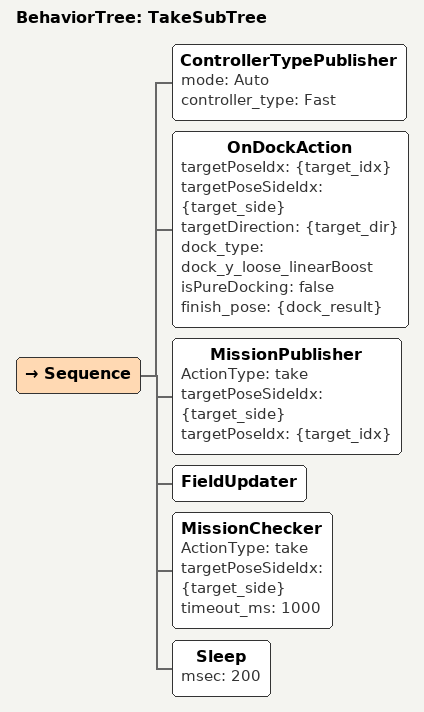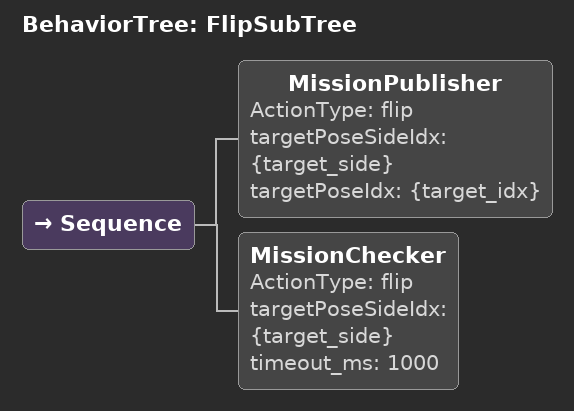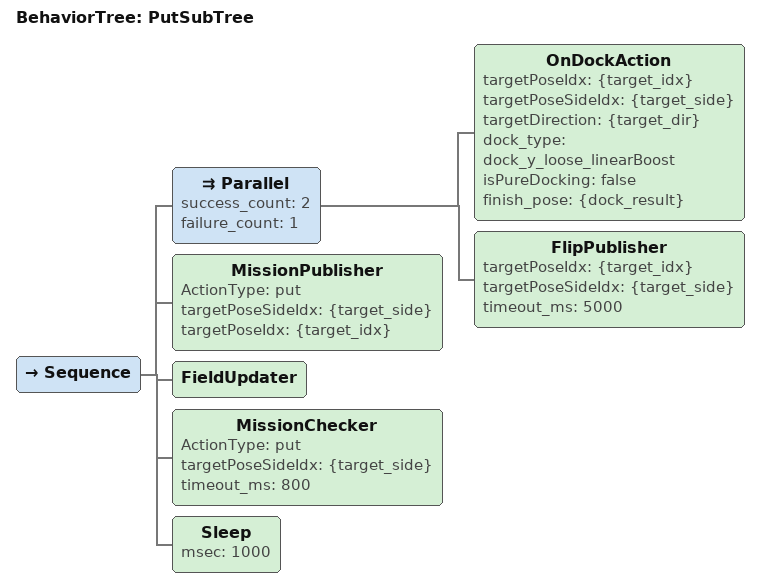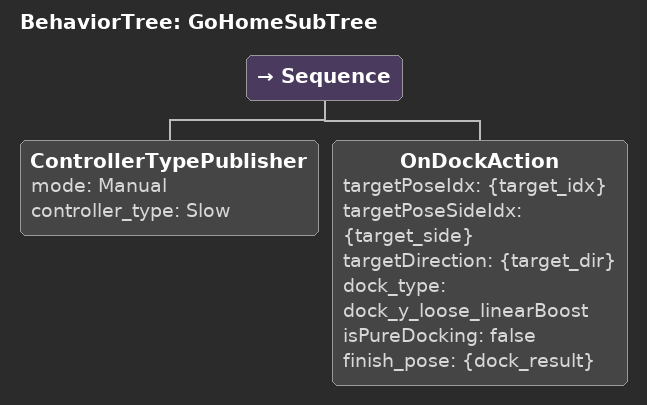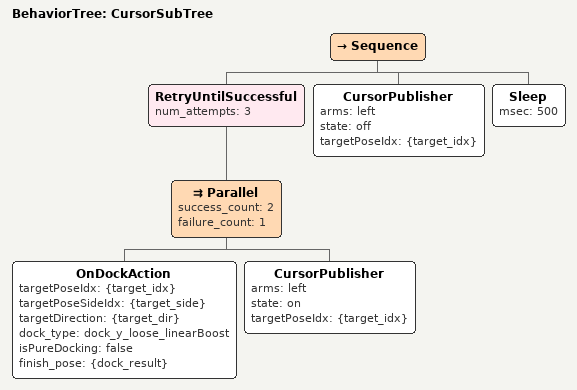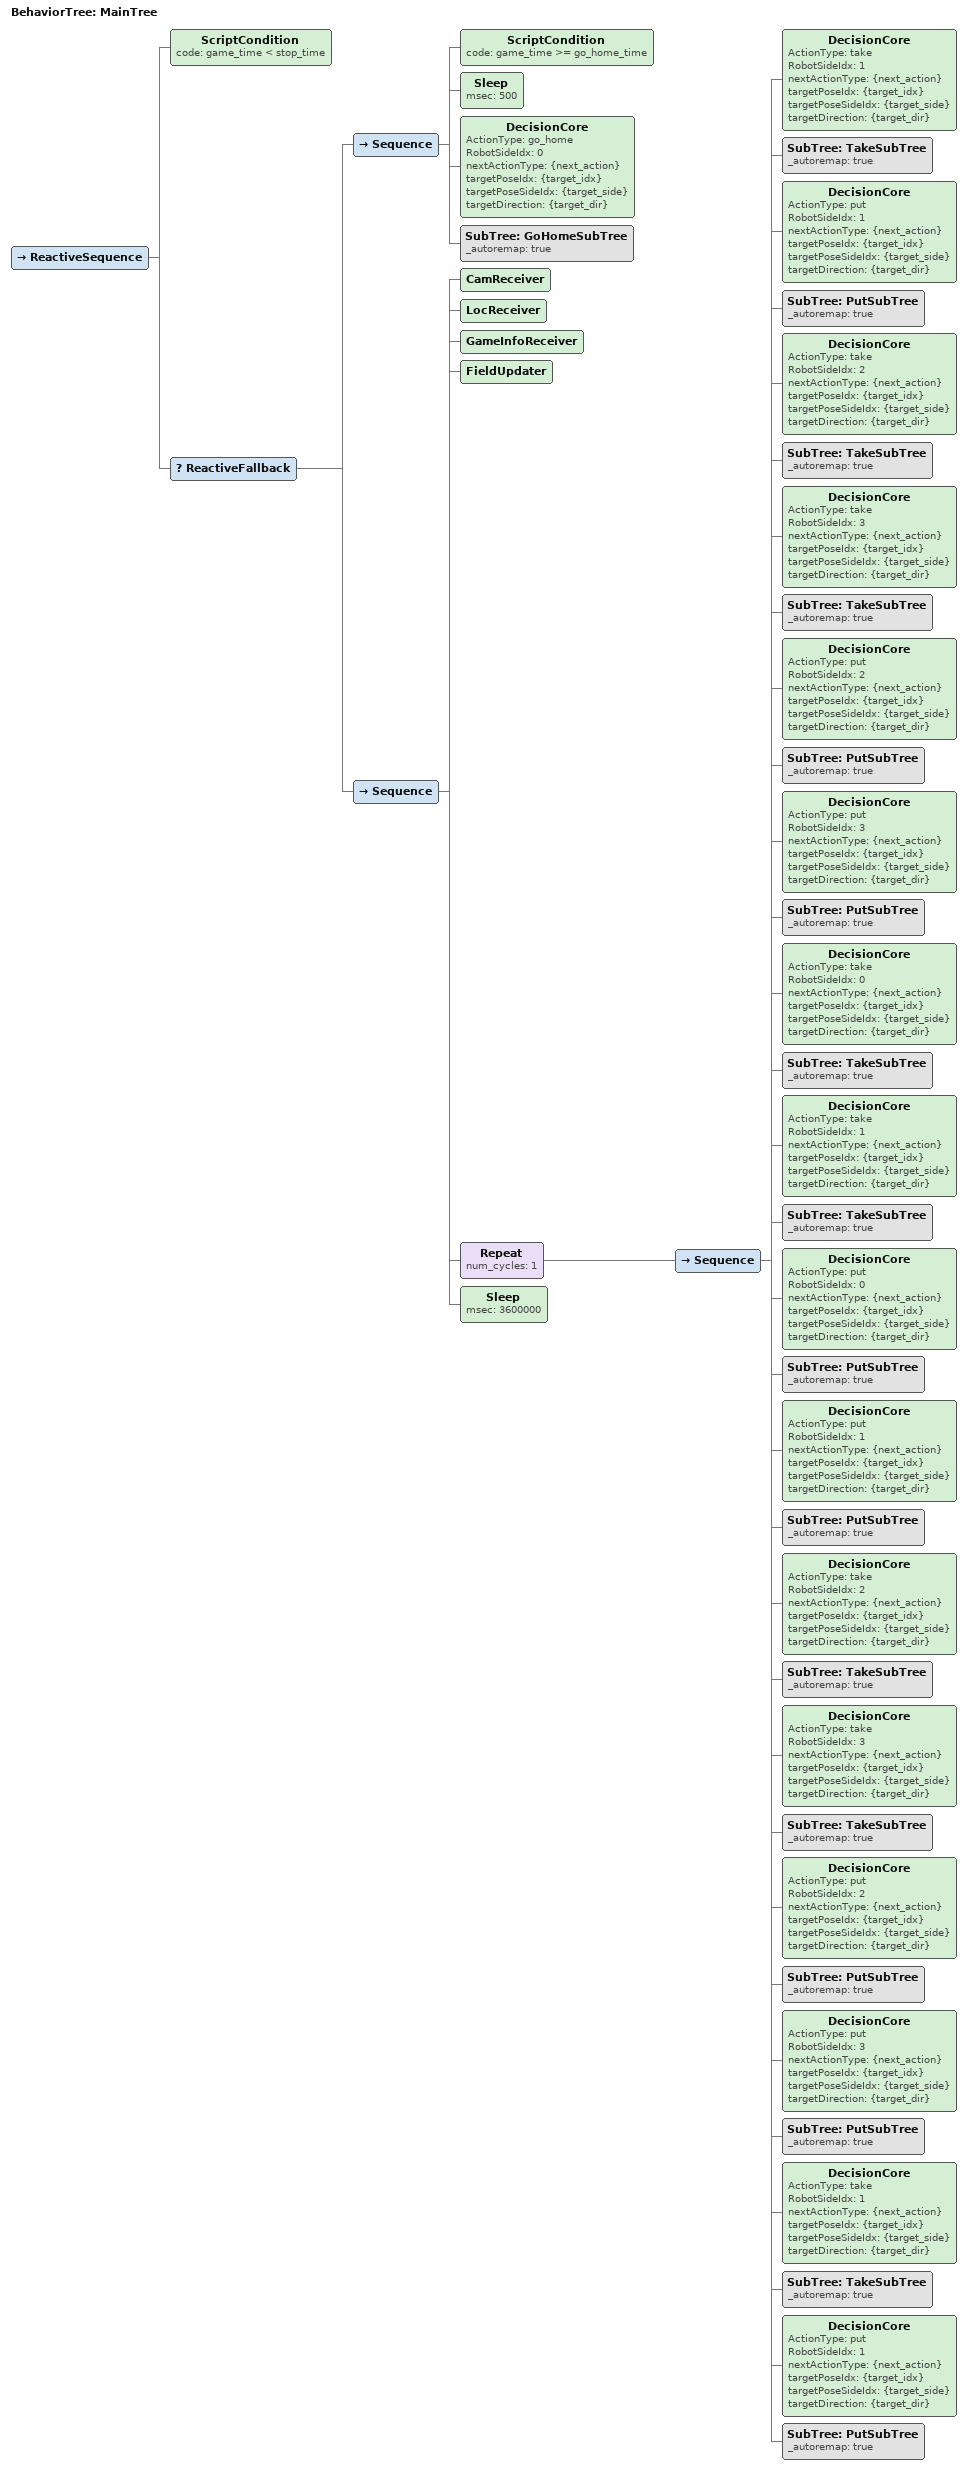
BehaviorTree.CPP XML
<?xml version="1.0" encoding="UTF-8"?>
<!-- two robot battle: Black -->
<root BTCPP_format="4">

    <!-- TAKE SubTree: Go to collection point and take -->
    <BehaviorTree ID="TakeSubTree">
        <Sequence>
            <ControllerTypePublisher
                mode="Auto"
                controller_type="Fast"/>
            <!-- Dock to collection point -->
            <OnDockAction
                targetPoseIdx="{target_idx}"
                targetPoseSideIdx="{target_side}"
                targetDirection="{target_dir}"
                dock_type="dock_y_loose_linearBoost"
                isPureDocking="false"
                finish_pose="{dock_result}"/>

            <!-- Publish TAKE command to firmware -->
            <MissionPublisher
                ActionType="take"
                targetPoseSideIdx="{target_side}"
                targetPoseIdx="{target_idx}"/>
            <FieldUpdater/>

            <!-- Wait for vision to confirm take, or timeout -->
            <MissionChecker
                ActionType="take"
                targetPoseSideIdx="{target_side}"
                timeout_ms="1000"/>
            <Sleep msec="200"/>
        </Sequence>
    </BehaviorTree>

    <!-- FLIP SubTree: Flip the hazelnut               -->
    <BehaviorTree ID="FlipSubTree">
        <Sequence>
            <!-- Publish FLIP command to firmware -->
            <MissionPublisher
                ActionType="flip"
                targetPoseSideIdx="{target_side}"
                targetPoseIdx="{target_idx}"/>

            <!-- Wait for flip to complete (pure timeout, no vision feedback) -->
            <MissionChecker
                ActionType="flip"
                targetPoseSideIdx="{target_side}"
                timeout_ms="1000"/>
        </Sequence>
    </BehaviorTree>

    <!-- PUT SubTree: Go to pantry point and put -->
    <BehaviorTree ID="PutSubTree">
        <Sequence>
            <!-- Flip and Dock in parallel: FlipPublisher waits for isDocking signal -->
            <Parallel success_count="2" failure_count="1">
                <OnDockAction
                    targetPoseIdx="{target_idx}"
                    targetPoseSideIdx="{target_side}"
                    targetDirection="{target_dir}"
                    dock_type="dock_y_loose_linearBoost"
                    isPureDocking="false"
                    finish_pose="{dock_result}"/>
                <FlipPublisher
                    targetPoseIdx="{target_idx}"
                    targetPoseSideIdx="{target_side}"
                    timeout_ms="5000"/>
            </Parallel>

            <!-- Publish PUT command to firmware -->
            <MissionPublisher
                ActionType="put"
                targetPoseSideIdx="{target_side}"
                targetPoseIdx="{target_idx}"/>
            <FieldUpdater/>

            <!-- Wait for vision to confirm put, or timeout -->
            <MissionChecker
                ActionType="put"
                targetPoseSideIdx="{target_side}"
                timeout_ms="800"/>
            <Sleep msec="1000"/>
        </Sequence>
    </BehaviorTree>

    <BehaviorTree ID="GoHomeSubTree">
        <Sequence>
            <ControllerTypePublisher
                mode="Manual"
                controller_type="Slow"/>
            <OnDockAction
                targetPoseIdx="{target_idx}"
                targetPoseSideIdx="{target_side}"
                targetDirection="{target_dir}"
                dock_type="dock_y_loose_linearBoost"
                isPureDocking="false"
                finish_pose="{dock_result}"/>
        </Sequence>
    </BehaviorTree>

    <BehaviorTree ID="CursorSubTree">
        <Sequence>
            <RetryUntilSuccessful num_attempts="3">
                <Parallel success_count="2" failure_count="1">
                    <OnDockAction
                        targetPoseIdx="{target_idx}"
                        targetPoseSideIdx="{target_side}"
                        targetDirection="{target_dir}"
                        dock_type="dock_y_loose_linearBoost"
                        isPureDocking="false"
                        finish_pose="{dock_result}"/>
                    <CursorPublisher
                        arms="left"
                        state="on"
                        targetPoseIdx="{target_idx}"/>
                </Parallel>
            </RetryUntilSuccessful>
            <CursorPublisher
                arms="left"
                state="off"
                targetPoseIdx="{target_idx}"/>
            <Sleep msec="500"/>
        </Sequence>
    </BehaviorTree>

    <!-- Main Tree: Complete collection cycle -->
    <!-- Pattern: Fill all 4 robot sides, then empty them to pantries -->
    <!-- Repeat twice to handle all 8 collection points -->
    <BehaviorTree ID="MainTree">
        <ReactiveSequence>
            <!-- 1. Ensure condition game_time < stop_time is met -->
            <ScriptCondition code=" game_time &lt; stop_time "/>
            <!-- 2. Choose whether to go home, or to run normal loop -->
            <ReactiveFallback>
                <Sequence>
                    <ScriptCondition code=" game_time &gt;= go_home_time "/>
                    <Sleep msec="500"/>
                    <DecisionCore
                        ActionType="go_home"
                        RobotSideIdx="0"
                        nextActionType="{next_action}"
                        targetPoseIdx="{target_idx}"
                        targetPoseSideIdx="{target_side}"
                        targetDirection="{target_dir}"/>
                    <SubTree ID="GoHomeSubTree" _autoremap="true"/>
                </Sequence>

                <Sequence>
                    <!-- Initialize receivers first -->
                    <CamReceiver/>
                    <LocReceiver/>
                    <GameInfoReceiver/>
                    <FieldUpdater/>
                    <Repeat num_cycles="1">
                        <Sequence>
                            <DecisionCore
                                ActionType="take"
                                RobotSideIdx="1"
                                nextActionType="{next_action}"
                                targetPoseIdx="{target_idx}"
                                targetPoseSideIdx="{target_side}"
                                targetDirection="{target_dir}"/>
                            <SubTree ID="TakeSubTree" _autoremap="true"/>
                            <DecisionCore
                                ActionType="put"
                                RobotSideIdx="1"
                                nextActionType="{next_action}"
                                targetPoseIdx="{target_idx}"
                                targetPoseSideIdx="{target_side}"
                                targetDirection="{target_dir}"/>
                            <SubTree ID="PutSubTree" _autoremap="true"/>
                            <DecisionCore
                                ActionType="take"
                                RobotSideIdx="2"
                                nextActionType="{next_action}"
                                targetPoseIdx="{target_idx}"
                                targetPoseSideIdx="{target_side}"
                                targetDirection="{target_dir}"/>
                            <SubTree ID="TakeSubTree" _autoremap="true"/>
                            <DecisionCore
                                ActionType="take"
                                RobotSideIdx="3"
                                nextActionType="{next_action}"
                                targetPoseIdx="{target_idx}"
                                targetPoseSideIdx="{target_side}"
                                targetDirection="{target_dir}"/>
                            <SubTree ID="TakeSubTree" _autoremap="true"/>
                            <DecisionCore
                                ActionType="put"
                                RobotSideIdx="2"
                                nextActionType="{next_action}"
                                targetPoseIdx="{target_idx}"
                                targetPoseSideIdx="{target_side}"
                                targetDirection="{target_dir}"/>
                            <SubTree ID="PutSubTree" _autoremap="true"/>
                            <DecisionCore
                                ActionType="put"
                                RobotSideIdx="3"
                                nextActionType="{next_action}"
                                targetPoseIdx="{target_idx}"
                                targetPoseSideIdx="{target_side}"
                                targetDirection="{target_dir}"/>
                            <SubTree ID="PutSubTree" _autoremap="true"/>

                            <DecisionCore
                                ActionType="take"
                                RobotSideIdx="0"
                                nextActionType="{next_action}"
                                targetPoseIdx="{target_idx}"
                                targetPoseSideIdx="{target_side}"
                                targetDirection="{target_dir}"/>
                            <SubTree ID="TakeSubTree" _autoremap="true"/>
                            <DecisionCore
                                ActionType="take"
                                RobotSideIdx="1"
                                nextActionType="{next_action}"
                                targetPoseIdx="{target_idx}"
                                targetPoseSideIdx="{target_side}"
                                targetDirection="{target_dir}"/>
                            <SubTree ID="TakeSubTree" _autoremap="true"/>
                            <DecisionCore
                                ActionType="put"
                                RobotSideIdx="0"
                                nextActionType="{next_action}"
                                targetPoseIdx="{target_idx}"
                                targetPoseSideIdx="{target_side}"
                                targetDirection="{target_dir}"/>
                            <SubTree ID="PutSubTree" _autoremap="true"/>
                            <DecisionCore
                                ActionType="put"
                                RobotSideIdx="1"
                                nextActionType="{next_action}"
                                targetPoseIdx="{target_idx}"
                                targetPoseSideIdx="{target_side}"
                                targetDirection="{target_dir}"/>
                            <SubTree ID="PutSubTree" _autoremap="true"/>

                            <DecisionCore
                                ActionType="take"
                                RobotSideIdx="2"
                                nextActionType="{next_action}"
                                targetPoseIdx="{target_idx}"
                                targetPoseSideIdx="{target_side}"
                                targetDirection="{target_dir}"/>
                            <SubTree ID="TakeSubTree" _autoremap="true"/>
                            <DecisionCore
                                ActionType="take"
                                RobotSideIdx="3"
                                nextActionType="{next_action}"
                                targetPoseIdx="{target_idx}"
                                targetPoseSideIdx="{target_side}"
                                targetDirection="{target_dir}"/>
                            <SubTree ID="TakeSubTree" _autoremap="true"/>
                            <DecisionCore
                                ActionType="put"
                                RobotSideIdx="2"
                                nextActionType="{next_action}"
                                targetPoseIdx="{target_idx}"
                                targetPoseSideIdx="{target_side}"
                                targetDirection="{target_dir}"/>
                            <SubTree ID="PutSubTree" _autoremap="true"/>
                            <DecisionCore
                                ActionType="put"
                                RobotSideIdx="3"
                                nextActionType="{next_action}"
                                targetPoseIdx="{target_idx}"
                                targetPoseSideIdx="{target_side}"
                                targetDirection="{target_dir}"/>
                            <SubTree ID="PutSubTree" _autoremap="true"/>

                            <DecisionCore
                                ActionType="take"
                                RobotSideIdx="1"
                                nextActionType="{next_action}"
                                targetPoseIdx="{target_idx}"
                                targetPoseSideIdx="{target_side}"
                                targetDirection="{target_dir}"/>
                            <SubTree ID="TakeSubTree" _autoremap="true"/>
                            <DecisionCore
                                ActionType="put"
                                RobotSideIdx="1"
                                nextActionType="{next_action}"
                                targetPoseIdx="{target_idx}"
                                targetPoseSideIdx="{target_side}"
                                targetDirection="{target_dir}"/>
                            <SubTree ID="PutSubTree" _autoremap="true"/>

                        </Sequence>
                    </Repeat>
                    <Sleep msec="3600000"/>
                </Sequence>
            </ReactiveFallback>
        </ReactiveSequence>
    </BehaviorTree>
</root>
